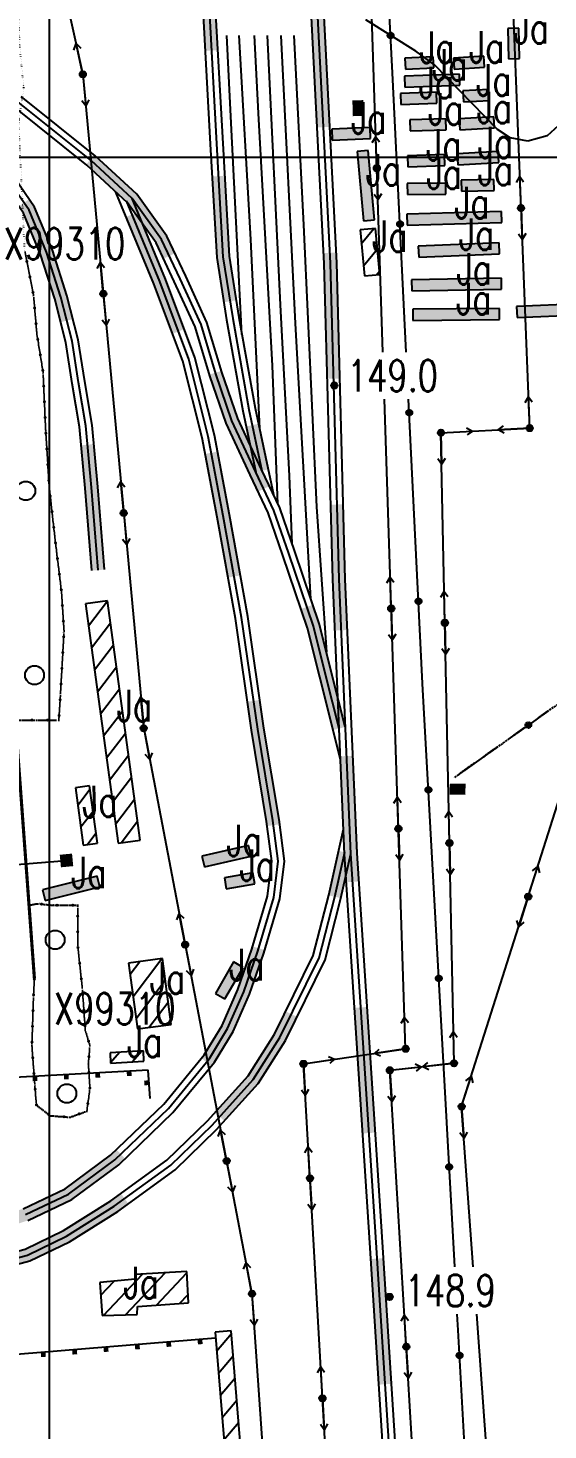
# Model space of a CAD drawing. Extents: x 408766 to 414302, y 5156573 to 5161925.
# Drawn here: x 410986 to 411317, y 5159191 to 5160082 of the extents above; entities that cross this region are included whole.
import ezdxf

# ---------------------------------------------------------------- set-up
doc = ezdxf.new("R2010")
doc.units = 0
doc.header["$LTSCALE"] = 1000
for name, pattern in [('0001', [0.5, 0.5, 0]), ('4110', [0.5, 0.5, 0]), ('4167', [0.5, 0.5, 0]), ('4222', [0.5, 0.5, 0]), ('5130', [1, 1, 0]), ('5310', [1, 1, 0]), ('5320', [0.0018, 0.0013, -0.0005]), ('5400', [1, 1, 0]), ('8111', [1, 1, 0]), ('9315', [1, 1, 0]), ('9995', [0.001, 0, -0.001])]:
    doc.linetypes.add(name, pattern=pattern)
doc.layers.get('0').update_dxf_attribs({"linetype": 'CONTINUOUS'})
for name, color, linetype in [('0001', 1, 'CONTINUOUS'), ('0001ADD', 1, 'CONTINUOUS'), ('0001BAK', 1, 'CONTINUOUS'), ('0002', 2, 'CONTINUOUS'), ('0002ADD', 2, 'CONTINUOUS'), ('0003', 3, 'CONTINUOUS'), ('0003ADD', 3, 'CONTINUOUS'), ('0003BAK', 3, 'CONTINUOUS'), ('0005ADD', 5, 'CONTINUOUS'), ('0005BAK', 5, 'CONTINUOUS'), ('0007', 7, 'CONTINUOUS'), ('0009', 9, 'CONTINUOUS'), ('0010', 10, 'CONTINUOUS'), ('0010ADD', 10, 'CONTINUOUS'), ('0012', 12, 'CONTINUOUS'), ('0015', 15, 'CONTINUOUS'), ('0017', 85, 'CONTINUOUS')]:
    doc.layers.add(name, color=color, linetype=linetype)
doc.styles.add('CADSLDXJ', font='romanc', dxfattribs={"bigfont": 'cadsldxj'})
doc.styles.add('SIMPLEX', font='simplex.shx', dxfattribs={"width": 0.75, "height": 20})

# ---------------------------------------------------------------- blocks, each defined once
blk = doc.blocks.new('8140')
for radius in [0.0002, 0.000141, 0.0000832, 0.0000301]:
    blk.add_circle((0, 0), radius)
at = {"flags": 1}
blk.add_attdef('8140', (0, 0), '', height=0.0000001, dxfattribs=at)
blk = doc.blocks.new('5131')
for points in [[(-0.001638, -0.000233), (-0.002, 0), (-0.001658, 0.000229)], [(0, 0), (-0.002, 0)]]:
    blk.add_lwpolyline(points)
at = {"flags": 1}
blk.add_attdef('5131', (0, 0), '', height=0.0000000001, dxfattribs=at)
blk = doc.blocks.new('5130')
blk.add_hatch(color=256).paths.add_polyline_path([(0.0002, 0, 1), (-0.0002, 0, 1)])
for points in [[(0, 0), (0.002, 0)], [(0.001638, 0.000233), (0.002, 0), (0.001658, -0.000229)]]:
    blk.add_lwpolyline(points)
blk.add_circle((0, 0), 0.0002)
at = {"flags": 1}
blk.add_attdef('5130', (0, 0), '', height=0.000001, dxfattribs=at)
blk = doc.blocks.new('9310')
blk.add_circle((0, 0), 0.0006)
blk = doc.blocks.new('2111')
h = blk.add_hatch(color=256)
h.paths.add_polyline_path([(0.0005, 0.00035), (-0.0005, 0.00035), (-0.0005, -0.00035), (0.0005, -0.00035)])
h.paths.add_polyline_path([(0, 0), (0, 0), (0, 0), (0, 0)], flags=24)
blk.add_line((0.0005, -0.00035), (0.0005, -0.00035))
at = {"style": 'CADSLDXJ', "flags": 1}
blk.add_attdef('2111', (0, 0), '', height=0.00000001, dxfattribs=at)
blk = doc.blocks.new('9100')
blk.add_hatch(color=256).paths.add_polyline_path([(0.0001, 0, 1), (-0.0001, 0, 1)])

msp = doc.modelspace()

# ---------------------------------------------------------------- hatches: boundary and pattern name
at = {"layer": '0001ADD', "linetype": '0001'}
for points in [[(411291.37, 5160081.7), (411291.73, 5160062.46), (411298.73, 5160062.59), (411298.37, 5160081.83)], [(411226.26, 5160055.85), (411244.33, 5160056.63), (411244.03, 5160063.62), (411225.95, 5160062.84)], [(411257.3, 5160055.85), (411276.56, 5160057.02), (411276.13, 5160064.01), (411256.87, 5160062.83)], [(411225.86, 5160044.46), (411260.84, 5160045.64), (411260.6, 5160052.64), (411225.63, 5160051.46)], [(411263.2, 5160035.04), (411279.7, 5160035.83), (411279.37, 5160042.82), (411262.86, 5160042.03)], [(411223.5, 5160033.47), (411246.3, 5160034.26), (411246.06, 5160041.25), (411223.26, 5160040.47)], [(411229.4, 5160016.59), (411252.19, 5160017.38), (411251.95, 5160024.38), (411229.16, 5160023.59)], [(411260.84, 5160017.38), (411282.85, 5160018.56), (411282.47, 5160025.55), (411260.46, 5160024.37)], [(411179.76, 5160010.78), (411204.09, 5160011.79), (411203.8, 5160018.79), (411179.47, 5160017.77)], [(411206.63, 5159960.15), (411202.57, 5160004.2), (411195.6, 5160003.56), (411199.66, 5159959.5)], [(411227.83, 5159993.83), (411251.41, 5159994.61), (411251.17, 5160001.61), (411227.59, 5160000.83)], [(411259.66, 5159995.01), (411285.6, 5159996.58), (411285.17, 5160003.56), (411259.24, 5160001.99)], [(411227.58, 5159976.1), (411252.05, 5159976.35), (411251.98, 5159983.35), (411227.51, 5159983.1)], [(411261.94, 5159978.32), (411282.7, 5159978.82), (411282.53, 5159985.82), (411261.77, 5159985.32)], [(411227.34, 5159956.6), (411287.64, 5159958.33), (411287.44, 5159965.32), (411227.14, 5159963.6)], [(411234.75, 5159936.36), (411286.16, 5159938.58), (411285.86, 5159945.57), (411234.45, 5159943.35)], [(411230.32, 5159914.98), (411287.41, 5159915.97), (411287.29, 5159922.97), (411230.2, 5159921.98)], [(411231.06, 5159896.22), (411286.18, 5159896.72), (411286.11, 5159903.72), (411231, 5159903.22)], [(411297.3, 5159897.95), (411348.21, 5159900.17), (411347.91, 5159907.17), (411296.99, 5159904.94)], [(411098.49, 5159548.86), (411128.16, 5159555.68), (411126.59, 5159562.5), (411096.92, 5159555.68)], [(410997.31, 5159527.6), (411031.97, 5159536.25), (411030.27, 5159543.04), (410995.61, 5159534.39)], [(411112.41, 5159534.96), (411130.52, 5159538.1), (411129.33, 5159545), (411111.21, 5159541.85)], [(411111.57, 5159464.98), (411123.18, 5159485), (411117.12, 5159488.51), (411105.52, 5159468.49)]]:
    msp.add_hatch(color=256, dxfattribs=at).paths.add_polyline_path(points)
h = msp.add_hatch(dxfattribs=at)
h.set_pattern_fill('U', color=256, scale=10, angle=50.40191, style=0, pattern_type=0)
h.set_pattern_definition([(50.40190727, (487589.035, -15795.424), (-7.70534461, 6.373983404), [])])
h.paths.add_polyline_path([(411200.2, 5159924.47), (411210.09, 5159925.41), (411207.33, 5159954.61), (411197.44, 5159953.68)])
h = msp.add_hatch(dxfattribs=at)
h.set_pattern_fill('U', color=256, scale=10, angle=52.7686, style=0, pattern_type=0)
h.set_pattern_definition([(52.76859549, (168540.835, -10663.554), (-7.961984103, 6.050356117), [])])
h.paths.add_polyline_path([(411043.7, 5159563.99), (411057.62, 5159565.89), (411036.88, 5159717.96), (411022.96, 5159716.06)])
h = msp.add_hatch(dxfattribs=at)
h.set_pattern_fill('U', color=256, scale=10, angle=52.65372, style=0, pattern_type=0)
h.set_pattern_definition([(52.6537174, (-537236.197, 71259.621), (-7.949837137, 6.066307731), [])])
h.paths.add_polyline_path([(411021.4, 5159562.63), (411030.49, 5159563.85), (411025.58, 5159600.36), (411016.49, 5159599.14)])
h = msp.add_hatch(dxfattribs=at)
h.set_pattern_fill('U', color=256, scale=10, angle=52.64161, style=0, pattern_type=0)
h.set_pattern_definition([(52.64161, (0, 0), (-7.948555065, 6.067987506), [])])
h.paths.add_polyline_path([(411055.95, 5159445.88), (411077.46, 5159448.77), (411071.84, 5159490.62), (411050.33, 5159487.74)])
h = msp.add_hatch(dxfattribs=at)
h.set_pattern_fill('U', color=256, scale=10, angle=48.46409, style=0, pattern_type=0)
h.set_pattern_definition([(48.46409228, (0, 0), (-7.485403044, 6.630892946), [])])
h.paths.add_polyline_path([(411038.93, 5159424.07), (411060.12, 5159425.35), (411059.72, 5159431.95), (411038.53, 5159430.67)])
h = msp.add_hatch(dxfattribs=at)
h.set_pattern_fill('U', color=256, scale=10, angle=46.7163, style=0, pattern_type=0)
h.set_pattern_definition([(46.71629554, (0, 0), (-7.279677823, 6.856113388), [])])
h.paths.add_polyline_path([(411033.5, 5159263.73), (411055.83, 5159264.4), (411056.05, 5159269.52), (411088.43, 5159271.75), (411087.31, 5159291.83), (411054.49, 5159289.82), (411054.49, 5159286.92), (411032.16, 5159284.69)])
h = msp.add_hatch(dxfattribs=at)
h.set_pattern_fill('U', color=256, scale=10, angle=49.66597, style=0, pattern_type=0)
h.set_pattern_definition([(49.66597208, (-464836.227, 58314.615), (-7.622840672, 6.472426136), [])])
h.paths.add_polyline_path([(411125.46, 5159006.69), (411135.69, 5159007.53), (411115.58, 5159254.01), (411105.34, 5159253.18)])
at = {"layer": '0005ADD', "linetype": '5310'}
h = msp.add_hatch(color=256, dxfattribs=at)
edge = h.paths.add_edge_path()
edge.add_arc((411216.89, 5160077.24), 1.9, 0, 360)
h = msp.add_hatch(color=256, dxfattribs=at)
edge = h.paths.add_edge_path()
edge.add_arc((411222.89, 5159957.39), 1.9, 0, 360)
h = msp.add_hatch(color=256, dxfattribs=at)
edge = h.paths.add_edge_path()
edge.add_arc((411228.77, 5159837.53), 1.9, 0, 360)
h = msp.add_hatch(color=256, dxfattribs=at)
edge = h.paths.add_edge_path()
edge.add_arc((411234.65, 5159717.68), 1.9, 0, 360)
at = {"layer": '0005ADD', "linetype": '5320'}
h = msp.add_hatch(color=256, dxfattribs=at)
edge = h.paths.add_edge_path()
edge.add_arc((411304.44, 5159638.99), 1.9, 0, 360)
at = {"layer": '0005ADD', "linetype": '5310'}
h = msp.add_hatch(color=256, dxfattribs=at)
edge = h.paths.add_edge_path()
edge.add_arc((411240.93, 5159597.84), 1.9, 0, 360)
h = msp.add_hatch(color=256, dxfattribs=at)
edge = h.paths.add_edge_path()
edge.add_arc((411247.53, 5159478.02), 1.9, 0, 360)
h = msp.add_hatch(color=256, dxfattribs=at)
edge = h.paths.add_edge_path()
edge.add_arc((411254.13, 5159358.2), 1.9, 0, 360)
h = msp.add_hatch(color=256, dxfattribs=at)
edge = h.paths.add_edge_path()
edge.add_arc((411260.75, 5159238.39), 1.9, 0, 360)

# ---------------------------------------------------------------- linework, layer by layer
at = {"layer": '0001', "linetype": '0001'}
for points in [[(411291.37, 5160081.7), (411291.73, 5160062.46), (411298.73, 5160062.59), (411298.37, 5160081.83)], [(411226.26, 5160055.85), (411244.33, 5160056.63), (411244.03, 5160063.62), (411225.95, 5160062.84)], [(411257.3, 5160055.85), (411276.56, 5160057.02), (411276.13, 5160064.01), (411256.87, 5160062.83)], [(411225.86, 5160044.46), (411260.84, 5160045.64), (411260.6, 5160052.64), (411225.63, 5160051.46)], [(411263.2, 5160035.04), (411279.7, 5160035.83), (411279.37, 5160042.82), (411262.86, 5160042.03)], [(411223.5, 5160033.47), (411246.3, 5160034.26), (411246.06, 5160041.25), (411223.26, 5160040.47)], [(411229.4, 5160016.59), (411252.19, 5160017.38), (411251.95, 5160024.38), (411229.16, 5160023.59)], [(411260.84, 5160017.38), (411282.85, 5160018.56), (411282.47, 5160025.55), (411260.46, 5160024.37)], [(411179.76, 5160010.78), (411204.09, 5160011.79), (411203.8, 5160018.79), (411179.47, 5160017.77)], [(411206.63, 5159960.15), (411202.57, 5160004.2), (411195.6, 5160003.56), (411199.66, 5159959.5)], [(411227.83, 5159993.83), (411251.41, 5159994.61), (411251.17, 5160001.61), (411227.59, 5160000.83)], [(411259.66, 5159995.01), (411285.6, 5159996.58), (411285.17, 5160003.56), (411259.24, 5160001.99)], [(411227.58, 5159976.1), (411252.05, 5159976.35), (411251.98, 5159983.35), (411227.51, 5159983.1)], [(411261.94, 5159978.32), (411282.7, 5159978.82), (411282.53, 5159985.82), (411261.77, 5159985.32)], [(411227.34, 5159956.6), (411287.64, 5159958.33), (411287.44, 5159965.32), (411227.14, 5159963.6)], [(411200.2, 5159924.47), (411210.09, 5159925.41), (411207.33, 5159954.61), (411197.44, 5159953.68)], [(411234.75, 5159936.36), (411286.16, 5159938.58), (411285.86, 5159945.57), (411234.45, 5159943.35)], [(411230.32, 5159914.98), (411287.41, 5159915.97), (411287.29, 5159922.97), (411230.2, 5159921.98)], [(411231.06, 5159896.22), (411286.18, 5159896.72), (411286.11, 5159903.72), (411231, 5159903.22)], [(411297.3, 5159897.95), (411348.21, 5159900.17), (411347.91, 5159907.17), (411296.99, 5159904.94)], [(411043.7, 5159563.99), (411057.62, 5159565.89), (411036.88, 5159717.96), (411022.96, 5159716.06)], [(411021.4, 5159562.63), (411030.49, 5159563.85), (411025.58, 5159600.36), (411016.49, 5159599.14)], [(411098.49, 5159548.86), (411128.16, 5159555.68), (411126.59, 5159562.5), (411096.92, 5159555.68)], [(410997.31, 5159527.6), (411031.97, 5159536.25), (411030.27, 5159543.04), (410995.61, 5159534.39)], [(411112.41, 5159534.96), (411130.52, 5159538.1), (411129.33, 5159545), (411111.21, 5159541.85)], [(411055.95, 5159445.88), (411077.46, 5159448.77), (411071.84, 5159490.62), (411050.33, 5159487.74)], [(411111.57, 5159464.98), (411123.18, 5159485), (411117.12, 5159488.51), (411105.52, 5159468.49)], [(411038.93, 5159424.07), (411060.12, 5159425.35), (411059.72, 5159431.95), (411038.53, 5159430.67)], [(411033.5, 5159263.73), (411055.83, 5159264.4), (411056.05, 5159269.52), (411088.43, 5159271.75), (411087.31, 5159291.83), (411054.49, 5159289.82), (411054.49, 5159286.92), (411032.16, 5159284.69)], [(411125.46, 5159006.69), (411135.69, 5159007.53), (411115.58, 5159254.01), (411105.34, 5159253.18)]]:
    msp.add_lwpolyline(points, close=True, dxfattribs=at)
at = {"layer": '0001BAK', "linetype": '9995'}
for points in [[(410978.4, 5159642.21), (410992.08, 5159642.2), (411005.97, 5159642.2), (411007.08, 5159659.4), (411009.3, 5159698.79), (411007.64, 5159724.3), (411003.75, 5159755.93), (410999.86, 5159790.7), (410997.64, 5159826.2), (410995.97, 5159863.37), (410992.08, 5159887.5), (410989.86, 5159912.46), (410984.3, 5159940.75), (410982.08, 5159989.86), (410980.41, 5160020.93), (410983.75, 5160044.23), (410980.97, 5160072.52), (410980.41, 5160099.71), (410975.97, 5160135.08), (410972.08, 5160160.04), (410972.08, 5160192.77), (410965.42, 5160236.04), (410950.42, 5160236.04), (410934.72, 5160234.56)], [(410990.47, 5159478.02), (410989.84, 5159465.38), (410988.87, 5159435.33), (410990.81, 5159409.16), (410991.78, 5159397.53), (411000.51, 5159390.75), (411013.13, 5159389.78), (411023.8, 5159393.66), (411025.74, 5159408.19), (411024.77, 5159423.7), (411025.74, 5159435.33), (411022.83, 5159445.02), (411020.89, 5159472.16), (411017.98, 5159499.3), (411017.98, 5159524.5), (411002.45, 5159524.5), (410992.75, 5159525.47), (410987.05, 5159524.58)]]:
    msp.add_lwpolyline(points, dxfattribs=at)
at = {"layer": '0002', "linetype": '5130'}
for points in [[(411280.52, 5158295.28), (411251.84, 5158824.65), (411216.43, 5159419.64), (411257.23, 5159424.04), (411248.88, 5159824.79), (411305.31, 5159827.72), (411287.76, 5160276.22), (411233.53, 5160274.02), (411225.44, 5160428.91), (411166.81, 5160428.18)], [(411269.48, 5159294.59), (411262.05, 5159396.51), (411417.39, 5159886.41), (411562.45, 5160348.2)], [(410511.04, 5160229.6), (410687.36, 5160235.96), (410978.94, 5160245.48), (411021.26, 5160052.52), (411059.96, 5159636.98), (411128.77, 5159277.64), (411169.39, 5158686.55), (411209.62, 5158101.35), (411227.8, 5157819.73)], [(411211.97, 5159876.03), (411203.43, 5160137.01)], [(411066.01, 5158060.14), (411106.44, 5158213.34), (411209.25, 5158597.04), (411205.34, 5158652.07), (411161.5, 5159423.67), (411226.44, 5159433.23), (411212.95, 5159846.03)], [(411476.04, 5157483.51), (411373.96, 5157852.78), (411343.8, 5158270.32), (411302.48, 5158842.4), (411271.67, 5159264.59)]]:
    msp.add_lwpolyline(points, dxfattribs=at)
at = {"layer": '0003', "linetype": '4167'}
for points in [[(411122.36, 5159887.32), (411114.88, 5160034.27), (411112.73, 5160077.25)], [(411120.49, 5160077.25), (411127.9, 5159947.59), (411133.49, 5159827.48)], [(411145.19, 5159779.63), (411141.78, 5159867.22), (411132.83, 5160027.8), (411130.27, 5160077.25)], [(411138.45, 5160077.25), (411146.66, 5159906.06), (411152.35, 5159797.38), (411154.19, 5159754.42)], [(411166.18, 5159719.13), (411156.49, 5159894.11), (411147.35, 5160077.25)], [(411155.33, 5160077.25), (411161.59, 5159956.98), (411169.77, 5159777.79), (411176.11, 5159685.25)]]:
    msp.add_lwpolyline(points, dxfattribs=at)
at = {"layer": '0003ADD', "linetype": '4110'}
for points in [[(411238.03, 5158900.99), (411226.56, 5159078.87), (411211.05, 5159320.31), (411195.68, 5159557.49), (411188.1, 5159731.76), (411182.71, 5159932.72), (411174.62, 5160089.38), (411165.19, 5160257.27), (411153.72, 5160484.46), (411140.94, 5160708.96), (411132.16, 5160854.27), (411124.07, 5160920.92), (411113.93, 5161025.61), (411107.86, 5161128.87)], [(411230.05, 5158900.47), (411218.58, 5159078.35), (411203.07, 5159319.8), (411187.69, 5159557.05), (411180.11, 5159731.48), (411174.72, 5159932.41), (411166.63, 5160088.95), (411157.2, 5160256.84), (411145.74, 5160484.03), (411132.96, 5160708.5), (411124.19, 5160853.55), (411116.12, 5160920.06), (411105.96, 5161024.99), (411103.26, 5161070.79)], [(411094.92, 5160141.1), (411102.15, 5160008.08), (411106.33, 5159936.06), (411112.57, 5159896.64), (411122.91, 5159838.79), (411131.19, 5159799.77)], [(411102.91, 5160141.56), (411110.14, 5160008.53), (411114.3, 5159936.91), (411120.46, 5159897.96), (411130.76, 5159840.32), (411142.4, 5159785.49)], [(411026.98, 5159737.16), (411022.83, 5159789.61), (411019.16, 5159828.56), (411014.57, 5159856.06), (411010.45, 5159882.13), (411003.49, 5159909.88), (410994.36, 5159938.14), (410983.52, 5159964.3), (410971.93, 5159981.22), (410953.34, 5160001.6), (410929.86, 5160023.25), (410893.58, 5160043.29), (410869.12, 5160050.98), (410836.14, 5160060.59), (410782.56, 5160071.3)], [(411034.95, 5159737.79), (411030.8, 5159790.3), (411027.1, 5159829.6), (411022.47, 5159857.34), (411018.3, 5159883.74), (411011.18, 5159912.08), (411001.87, 5159940.9), (410990.59, 5159968.13), (410978.22, 5159986.2), (410959.02, 5160007.24), (410934.57, 5160029.78), (410896.75, 5160050.68), (410871.44, 5160058.64), (410838.05, 5160068.37), (410799.23, 5160076.13)], [(411188.1, 5159637.78), (411179.59, 5159671.37), (411171.7, 5159702.89), (411155.94, 5159749.32), (411146.44, 5159776.99), (411134.81, 5159801.47), (411119.73, 5159833.83), (411109.62, 5159863.36), (411100.14, 5159894.92), (411086.67, 5159924.2), (411074.73, 5159949.64), (411055.67, 5159976.3), (411029.12, 5160000.84), (410982.15, 5160038.47)], [(411185.08, 5159617.15), (411171.83, 5159669.41), (411164.02, 5159700.63), (411148.37, 5159746.73), (411139.02, 5159773.96), (411127.57, 5159798.07), (411112.3, 5159830.84), (411102, 5159860.91), (411092.64, 5159892.08), (411079.41, 5159920.83), (411067.79, 5159945.58), (411049.64, 5159970.99), (411023.9, 5159994.77), (410977.65, 5160031.82)], [(410983.32, 5159331.62), (411010.06, 5159344.31), (411038.9, 5159365.75), (411072.68, 5159398.14), (411098.4, 5159429.44), (411109.73, 5159448.07), (411119.79, 5159470.86), (411128.59, 5159496.54), (411138.71, 5159530.23), (411141.37, 5159552.46), (411138.03, 5159577.81), (411128.48, 5159635.75), (411118.24, 5159706.64), (411106.56, 5159771.15), (411097.03, 5159821.48), (411084.82, 5159870.25), (411066.4, 5159919.5), (411042.28, 5159977.78)], [(410986.31, 5159324.19), (411014.2, 5159337.42), (411044.07, 5159359.62), (411078.56, 5159392.7), (411104.95, 5159424.8), (411116.83, 5159444.36), (411127.25, 5159467.94), (411136.21, 5159494.09), (411146.57, 5159528.59), (411149.43, 5159552.51), (411145.95, 5159578.99), (411136.38, 5159636.98), (411126.14, 5159707.93), (411114.43, 5159772.6), (411104.85, 5159823.2), (411092.47, 5159872.63), (411073.85, 5159922.44), (411052.65, 5159973.64)], [(410340.34, 5159263.5), (410458.38, 5159275.5), (410523.39, 5159281.15), (410576.43, 5159286.8), (410627.37, 5159290.33), (410665.74, 5159293.17), (410703.85, 5159291.82), (410775.15, 5159289.7), (410823.92, 5159289.7), (410866.15, 5159288.3), (410915.29, 5159292.51), (410952.41, 5159297.4), (410984.69, 5159305.94), (411008.89, 5159317.68), (411038.98, 5159336.55), (411074.67, 5159362.42), (411100.52, 5159387.54), (411126.35, 5159416.13), (411143.02, 5159442.48), (411167.75, 5159492.49), (411177.53, 5159530.85), (411187, 5159572.89)], [(410341.15, 5159255.54), (410459.13, 5159267.54), (410524.16, 5159273.19), (410577.13, 5159278.83), (410627.95, 5159282.35), (410665.9, 5159285.16), (410703.59, 5159283.82), (410775.04, 5159281.7), (410823.79, 5159281.7), (410866.36, 5159280.29), (410916.16, 5159284.55), (410953.96, 5159289.54), (410987.49, 5159298.41), (411012.77, 5159310.67), (411043.45, 5159329.92), (411079.84, 5159356.28), (411106.28, 5159381.98), (411132.75, 5159411.27), (411150, 5159438.56), (411175.3, 5159489.7), (411185.31, 5159528.98), (411191.68, 5159557.27)]]:
    msp.add_lwpolyline(points, dxfattribs=at)
at = {"layer": '0003ADD', "linetype": '4222', "const_width": 2}
msp.add_lwpolyline([(410990.47, 5159478.02), (410954.75, 5159963.97), (410953.02, 5159984.33), (410951.92, 5160000.51), (410949.71, 5160025.15), (410947.95, 5160060.01), (410933.63, 5160248.94)], dxfattribs=at)
at = {"layer": '0003ADD', "linetype": '4110'}
for points in [[(411098.54, 5160147.63, 8, 8, 0), (411098.92, 5160141.33, 8, 8, 0), (411102.91, 5160067.75, 0, 0, 0)], [(411174.25, 5160019.01, 8, 8, 0), (411170.62, 5160089.17, 8, 8, 0), (411170.08, 5160098.91, 0, 0, 0)], [(411076.19, 5159937.11, 8, 8, 0), (411071.26, 5159947.61, 8, 8, 0), (411052.65, 5159973.64, 8, 8, 0), (411026.51, 5159997.8, 8, 8, 0), (411025.88, 5159998.3, 0, 0, 0)], [(411107.33, 5159987.87, 8, 8, 0), (411110.32, 5159936.48, 8, 8, 0), (411114.77, 5159908.31, 0, 0, 0)], [(411011.09, 5159896.03, 8, 8, 0), (411007.33, 5159910.98, 8, 8, 0), (410998.12, 5159939.52, 8, 8, 0), (410987.06, 5159966.22, 8, 8, 0), (410983.84, 5159970.91, 0, 0, 0)], [(411082.02, 5159889.17, 8, 8, 0), (411070.12, 5159920.97, 8, 8, 0), (411052.52, 5159963.52, 0, 0, 0)], [(411180.68, 5159859.16, 8, 8, 0), (411178.71, 5159932.56, 8, 8, 0), (411178.38, 5159939.12, 0, 0, 0)], [(411136.24, 5159789.14, 8, 8, 0), (411131.19, 5159799.77, 8, 8, 0), (411116.01, 5159832.33, 8, 8, 0), (411105.81, 5159862.13, 8, 8, 0), (411105.58, 5159862.91, 0, 0, 0)], [(411128.95, 5159829.59, 8, 8, 0), (411135.11, 5159800.6, 0, 0, 0)], [(411030.97, 5159737.48, 8, 8, 0), (411026.82, 5159789.95, 8, 8, 0), (411024.25, 5159817.19, 0, 0, 0)], [(411117.46, 5159733.4, 8, 8, 0), (411110.5, 5159771.88, 8, 8, 0), (411102.88, 5159812.06, 0, 0, 0)], [(411185.51, 5159699.23, 8, 8, 0), (411184.11, 5159731.62, 8, 8, 0), (411182.83, 5159779.19, 0, 0, 0)], [(411184.22, 5159636.8, 8, 8, 0), (411175.71, 5159670.39, 8, 8, 0), (411167.86, 5159701.76, 8, 8, 0), (411163.68, 5159714.08, 0, 0, 0)], [(411142.39, 5159575.37, 8, 8, 0), (411141.99, 5159578.4, 8, 8, 0), (411132.43, 5159636.36, 8, 8, 0), (411129.83, 5159654.38, 0, 0, 0)], [(411192.84, 5159539.4, 8, 8, 0), (411191.68, 5159557.27, 8, 8, 0), (411188.99, 5159619.31, 0, 0, 0)], [(411181.42, 5159529.92, 8, 8, 0), (411187.78, 5159558.15, 0, 0, 0)], [(411099.78, 5159424.81, 8, 8, 0), (411101.67, 5159427.12, 8, 8, 0), (411113.28, 5159446.21, 8, 8, 0), (411123.52, 5159469.4, 8, 8, 0), (411132.4, 5159495.31, 8, 8, 0), (411132.95, 5159497.16, 0, 0, 0)], [(411203.19, 5159379.74, 8, 8, 0), (411198.02, 5159459.57, 0, 0, 0)], [(411108.25, 5159390.12, 8, 8, 0), (411129.55, 5159413.7, 8, 8, 0), (411146.51, 5159440.52, 8, 8, 0), (411153.82, 5159455.3, 0, 0, 0)], [(410977.36, 5159325.43, 8, 8, 0), (410984.82, 5159327.91, 8, 8, 0), (411012.13, 5159340.86, 8, 8, 0), (411041.49, 5159362.69, 8, 8, 0), (411045.34, 5159366.38, 0, 0, 0)], [(410977.93, 5159300.02, 8, 8, 0), (410986.09, 5159302.18, 8, 8, 0), (411010.83, 5159314.17, 8, 8, 0), (411041.21, 5159333.23, 8, 8, 0), (411047.85, 5159338.04, 0, 0, 0)], [(411213.48, 5159220.07, 8, 8, 0), (411208.36, 5159299.91, 0, 0, 0)]]:
    msp.add_lwpolyline(points, format="xyseb", dxfattribs=at)
at = {"layer": '0003BAK', "linetype": '4110'}
for points in [[(411234.04, 5158900.73), (411222.57, 5159078.61), (411207.06, 5159320.06), (411191.68, 5159557.27), (411184.11, 5159731.62), (411178.71, 5159932.56), (411170.62, 5160089.17), (411161.2, 5160257.06), (411149.73, 5160484.25), (411136.95, 5160708.73), (411128.17, 5160853.91), (411120.09, 5160920.49), (411109.94, 5161025.3), (411107.25, 5161071.03)], [(411098.92, 5160141.33), (411106.14, 5160008.31), (411110.32, 5159936.48), (411116.51, 5159897.3), (411126.83, 5159839.55), (411135.11, 5159800.6)], [(411030.97, 5159737.48), (411026.82, 5159789.95), (411023.13, 5159829.08), (411018.52, 5159856.7), (411014.37, 5159882.94), (411007.33, 5159910.98), (410998.12, 5159939.52), (410987.06, 5159966.22), (410975.07, 5159983.71), (410956.18, 5160004.42), (410932.21, 5160026.52), (410895.16, 5160046.99), (410870.28, 5160054.81), (410837.1, 5160064.48), (410798.44, 5160072.2)], [(411184.22, 5159636.8), (411175.71, 5159670.39), (411167.86, 5159701.76), (411152.15, 5159748.03), (411142.73, 5159775.47), (411131.19, 5159799.77), (411116.01, 5159832.33), (411105.81, 5159862.13), (411096.39, 5159893.5), (411083.04, 5159922.52), (411071.26, 5159947.61), (411052.65, 5159973.64), (411026.51, 5159997.8), (410979.9, 5160035.14)], [(410984.82, 5159327.91), (411012.13, 5159340.86), (411041.49, 5159362.69), (411075.62, 5159395.42), (411101.67, 5159427.12), (411113.28, 5159446.21), (411123.52, 5159469.4), (411132.4, 5159495.31), (411142.64, 5159529.41), (411145.4, 5159552.48), (411141.99, 5159578.4), (411132.43, 5159636.36), (411122.19, 5159707.29), (411110.5, 5159771.88), (411100.94, 5159822.34), (411088.65, 5159871.44), (411070.12, 5159920.97), (411048.96, 5159972.12)], [(410340.74, 5159259.52), (410458.76, 5159271.52), (410523.78, 5159277.17), (410576.78, 5159282.81), (410627.66, 5159286.34), (410665.82, 5159289.17), (410703.72, 5159287.82), (410775.1, 5159285.7), (410823.86, 5159285.7), (410866.26, 5159284.29), (410915.73, 5159288.53), (410953.18, 5159293.47), (410986.09, 5159302.18), (411010.83, 5159314.17), (411041.21, 5159333.23), (411077.26, 5159359.35), (411103.4, 5159384.76), (411129.55, 5159413.7), (411146.51, 5159440.52), (411171.52, 5159491.09), (411181.42, 5159529.91), (411187.78, 5159558.15)]]:
    msp.add_lwpolyline(points, dxfattribs=at)
at = {"layer": '0003BAK', "linetype": '4222'}
msp.add_lwpolyline([(410990.47, 5159478.02), (410954.75, 5159963.97), (410953.02, 5159984.33), (410951.92, 5160000.51), (410949.71, 5160025.15), (410947.95, 5160060.01), (410933.63, 5160248.94)], dxfattribs=at)
at = {"layer": '0005ADD', "linetype": '5310'}
for points in [[(411226.88, 5159876.03), (411218.18, 5160053.46), (411195.97, 5160461.94), (411176.01, 5160830.56), (411162.14, 5161081.28), (411173.34, 5161421.53), (411176.08, 5161521.79)], [(411257.63, 5159294.59), (411237.21, 5159665.42), (411228.36, 5159846.03)], [(410700.87, 5159447.98), (410730.06, 5159450.34), (410964.62, 5159468.7), (410961.8, 5159548.97), (411013.26, 5159553.2)], [(411313.58, 5158297.12), (411303.78, 5158481.11), (411278.74, 5158918.54), (411259.84, 5159254.54), (411259.28, 5159264.59)]]:
    msp.add_lwpolyline(points, dxfattribs=at)
at = {"layer": '0005ADD', "linetype": '5320'}
for points in [[(411316.68, 5159647.66), (411292.2, 5159630.32)], [(411284.04, 5159624.54), (411259.55, 5159607.2)]]:
    msp.add_lwpolyline(points, dxfattribs=at)
at = {"layer": '0005ADD', "linetype": '5310', "const_width": 8}
msp.add_lwpolyline([(411006.95, 5159552.59), (411014.77, 5159553.33)], dxfattribs=at)
at = {"layer": '0005ADD', "linetype": '5310'}
for centre in [(411216.89, 5160077.24), (411222.89, 5159957.39), (411228.77, 5159837.53), (411234.65, 5159717.68), (411240.93, 5159597.84), (411247.53, 5159478.02), (411254.13, 5159358.2), (411260.75, 5159238.39)]:
    msp.add_circle(centre, 1.9, dxfattribs=at)
at = {"layer": '0005ADD', "linetype": '5320'}
msp.add_circle((411304.44, 5159638.99), 1.9, dxfattribs=at)
at = {"layer": '0005BAK', "linetype": '5320'}
msp.add_lwpolyline([(411624.24, 5159818.8), (411599.42, 5159817.89), (411575.62, 5159812.83), (411533.09, 5159800.19), (411494.61, 5159784.51), (411472.33, 5159772.37), (411443.97, 5159752.14), (411369.76, 5159690.7), (411323.18, 5159652.26), (411257.07, 5159605.45)], dxfattribs=at)
at = {"layer": '0007', "linetype": '8111'}
msp.add_lwpolyline([(411343.34, 5160137.18), (411347.33, 5160076.77), (411345.6, 5160060.31), (411335.36, 5160034.57), (411328.08, 5160023.99), (411316.37, 5160013.53), (411304.22, 5160010.06), (411292.87, 5160012.28), (411284.78, 5160017.58), (411244.72, 5160058.69), (411232.91, 5160067.27), (411201.13, 5160087.2)], dxfattribs=at)
at = {"layer": '0009', "linetype": '9995'}
msp.add_lwpolyline([(410990.47, 5159478.02), (410987.05, 5159524.58)], dxfattribs=at)
at = {"layer": '0010', "linetype": '5400'}
for points in [[(411064.04, 5159401.77), (411062.73, 5159419.61), (410965.16, 5159414.39), (410950.28, 5159579.58), (410939.36, 5159715.69), (410930.19, 5159840.47), (410921.44, 5159963.08), (410917.07, 5160017.36), (410901.38, 5160032.59), (410887.88, 5160043.9), (410874.81, 5160049.99), (410808.6, 5160063.05), (410571.33, 5160044.83), (410393.67, 5160030.44), (410128.48, 5160010.42), (409889.39, 5159992.97), (409831.6, 5159989.39), (409791, 5159872.52), (409731.72, 5159705.52)], [(411105.66, 5159249.3), (410886.39, 5159231.53), (410888.96, 5159189.76)]]:
    msp.add_lwpolyline(points, dxfattribs=at)
at = {"layer": '0010ADD', "linetype": '5400', "const_width": 3}
for points in [[(411010.69, 5159416.82), (411010.85, 5159413.83)], [(411030.66, 5159417.89), (411030.82, 5159414.89)], [(411050.63, 5159418.96), (411050.8, 5159415.96)], [(410990.72, 5159415.75), (410990.88, 5159412.76)], [(411063.31, 5159411.74), (411060.32, 5159411.52)], [(411095.69, 5159248.49), (411095.93, 5159245.5)], [(410996.02, 5159240.41), (410996.26, 5159237.42)], [(411015.95, 5159242.03), (411016.19, 5159239.04)], [(411035.89, 5159243.65), (411036.13, 5159240.65)], [(411055.82, 5159245.26), (411056.06, 5159242.27)], [(411075.76, 5159246.88), (411076, 5159243.89)]]:
    msp.add_lwpolyline(points, dxfattribs=at)
at = {"layer": '0012'}
for p, q in [((411000, 5158065.05), (411000, 5161665.53)), ((408879.77, 5160000), (413832.35, 5160000))]:
    msp.add_line(p, q, dxfattribs=at)

# ---------------------------------------------------------------- block references
at = {"layer": '0001ADD', "linetype": '9995', "xscale": 10000, "yscale": 10000, "zscale": 10000}
for p in [(410985.71, 5159933.6), (410987.63, 5159923.79), (410989.56, 5159913.98), (410990.61, 5159904.04), (410991.49, 5159894.08), (410992.62, 5159884.15), (410994.21, 5159874.28), (410995.8, 5159864.4), (410996.37, 5159854.43), (410996.82, 5159844.44), (410997.27, 5159834.45), (410997.74, 5159824.46), (410998.37, 5159814.48), (410998.99, 5159804.5), (410999.62, 5159794.52), (411000.54, 5159784.56), (411001.66, 5159774.63), (411002.77, 5159764.69), (411003.89, 5159754.75), (411005.11, 5159744.83), (411006.33, 5159734.9), (411007.55, 5159724.97), (411008.24, 5159715), (411008.89, 5159705.02), (411009.09, 5159695.04), (411008.53, 5159685.06), (411007.96, 5159675.07), (411007.4, 5159665.09), (411006.8, 5159655.11), (410988.9, 5159642.2), (410998.9, 5159642.2), (411006.16, 5159645.13), (410994.91, 5159525.25), (411004.87, 5159524.5), (411014.87, 5159524.5), (411017.98, 5159517.61), (411017.98, 5159507.61), (411018.16, 5159497.62), (411019.23, 5159487.67), (410990.45, 5159477.52), (411020.29, 5159477.73), (410989.95, 5159467.53), (411021.2, 5159467.77), (410989.59, 5159457.54), (411021.92, 5159457.8), (410989.26, 5159447.54), (411022.63, 5159447.82), (410988.94, 5159437.55), (411024.9, 5159438.13), (410989.44, 5159427.57), (411025.15, 5159428.28), (410990.18, 5159417.6), (411025.11, 5159418.31), (410990.94, 5159407.63), (411025.73, 5159408.33), (410991.77, 5159397.66), (410999.57, 5159391.48), (411018.92, 5159391.88), (411024.44, 5159398.42), (411009.3, 5159390.07)]:
    msp.add_blockref('9100', p, dxfattribs=at)
at = {"layer": '0002ADD', "linetype": '5130', "xscale": 10000, "yscale": 10000, "zscale": 10000}
for name, p, rotation in [('5131', (411021.26, 5160052.52), 282.3718819485388), ('5130', (411021.26, 5160052.52), 275.3203934988836), ('5130', (411208.14, 5159992.94), 91.87235686581847), ('5131', (411208.14, 5159992.94), 91.87235686581847), ('5130', (411299.83, 5159967.61), 92.24095841463416), ('5131', (411299.83, 5159967.61), 92.24095841463416), ('5131', (411034.24, 5159913.13), 275.3203934988836), ('5130', (411034.24, 5159913.13), 275.3203934988836), ('5130', (411305.31, 5159827.72), 92.24095841463416), ('5130', (411248.88, 5159824.79), 2.97017845533389), ('5131', (411305.31, 5159827.72), 2.97017845533389), ('5131', (411248.88, 5159824.79), 91.19405316942664), ('5131', (411047.23, 5159773.73), 275.3203934988836), ('5130', (411047.23, 5159773.73), 275.3203934988836), ('5130', (411217.29, 5159713.08), 91.87235686581847), ('5130', (411251.4, 5159703.98), 91.19405316942664), ('5131', (411217.29, 5159713.08), 91.87235686581847), ('5131', (411251.4, 5159703.98), 91.19405316942664), ('5131', (411059.96, 5159636.98), 275.3203934988836), ('5130', (411059.96, 5159636.98), 280.8393805121923), ('5130', (411221.87, 5159573.16), 91.87235686581847), ('5130', (411254.31, 5159564.01), 91.19405316942664), ('5131', (411221.87, 5159573.16), 91.87235686581847), ('5131', (411254.31, 5159564.01), 91.19405316942664), ('5130', (411304.36, 5159529.96), 72.40651890707944), ('5131', (411304.36, 5159529.96), 72.40651890707944), ('5131', (411086.29, 5159499.48), 280.8393805121923), ('5130', (411086.29, 5159499.48), 280.8393805121923), ('5130', (411226.44, 5159433.23), 91.87235686581847), ('5130', (411257.23, 5159424.04), 91.19405316942664), ('5130', (411161.5, 5159423.67), 8.383035234999065), ('5131', (411226.44, 5159433.23), 8.383035234999065), ('5131', (411161.5, 5159423.67), 93.25160955981144), ('5131', (411216.43, 5159419.64), 93.406469488506), ('5130', (411216.43, 5159419.64), 6.151860042732579), ('5131', (411257.23, 5159424.04), 6.151860042732579), ('5130', (411262.05, 5159396.51), 72.40651890707944), ('5131', (411262.05, 5159396.51), 94.17326637916837), ('5131', (411112.62, 5159361.98), 280.8393805121923), ('5130', (411165.64, 5159350.94), 93.25160955981144), ('5130', (411112.62, 5159361.98), 280.8393805121923), ('5131', (411165.64, 5159350.94), 93.25160955981144), ('5131', (411128.77, 5159277.64), 280.8393805121923), ('5130', (411128.77, 5159277.64), 273.9316108356494), ('5130', (411226.89, 5159243.91), 93.406469488506), ('5131', (411226.89, 5159243.91), 93.406469488506), ('5130', (411173.58, 5159211.17), 93.25160955981144), ('5131', (411173.58, 5159211.17), 93.25160955981144)]:
    msp.add_blockref(name, p, dxfattribs=dict(at, rotation=rotation))
at = {"layer": '0015', "linetype": '0001', "xscale": 10000, "yscale": 10000, "zscale": 10000, "rotation": 271.7377954977608}
msp.add_blockref('2111', (411196.24, 5160031.07), dxfattribs=at)
at = {"layer": '0015', "xscale": 10000, "yscale": 10000, "zscale": 10000}
for p in [(411181.17, 5159854.82, 149), (411216.21, 5159275.6, 148.9)]:
    msp.add_blockref('8140', p, dxfattribs=at)
at = {"layer": '0015', "linetype": '9315', "xscale": 10000, "yscale": 10000, "zscale": 10000}
for p in [(410984.97, 5159787.86), (410990.55, 5159670.68), (411003.66, 5159502.52), (411011.1, 5159404.88)]:
    msp.add_blockref('9310', p, dxfattribs=at)
at = {"layer": '0015', "linetype": '4110', "xscale": 10000, "yscale": 10000, "zscale": 10000, "rotation": 359.0461214137954}
msp.add_blockref('2111', (411259.49, 5159598.25), dxfattribs=at)

# ---------------------------------------------------------------- texts
at = {"layer": '0007', "style": 'SIMPLEX', "width": 0.75}
for s, p in [('149.0', (411189.17, 5159851.03, 149)), ('148.9', (411225.89, 5159269.6, 148.9))]:
    msp.add_text(s, height=20, dxfattribs=at).set_placement(p)
at = {"layer": '0017', "linetype": '0001', "style": 'SIMPLEX', "width": 0.75}
for s, p in [('Ja', (411295.05, 5160072.15)), ('Ja', (411235.14, 5160059.74)), ('Ja', (411266.72, 5160059.93)), ('Ja', (411243.23, 5160048.55)), ('Ja', (411234.78, 5160037.36)), ('Ja', (411271.28, 5160038.93)), ('Ja', (411191.78, 5160014.78)), ('Ja', (411240.68, 5160020.49)), ('Ja', (411271.65, 5160021.46)), ('Ja', (411239.5, 5159997.72)), ('Ja', (411272.42, 5159999.29)), ('Ja', (411201.11, 5159981.85)), ('Ja', (411239.78, 5159979.73)), ('Ja', (411272.24, 5159982.07)), ('Ja', (411257.39, 5159960.96)), ('X99310', (410971.06, 5159934.93)), ('Ja', (411205.18, 5159939.68)), ('Ja', (411260.3, 5159940.96)), ('Ja', (411258.8, 5159918.98)), ('Ja', (411258.59, 5159899.97)), ('Ja', (411042.75, 5159641.34)), ('Ja', (411112.54, 5159555.68)), ('Ja', (411013.79, 5159535.32)), ('Ja', (411120.87, 5159539.98)), ('Ja', (411114.35, 5159476.74)), ('Ja', (411063.9, 5159468.25)), ('X99310', (411002.97, 5159448.78)), ('Ja', (411049.32, 5159428.01)), ('Ja', (411047.12, 5159274.65))]:
    msp.add_text(s, height=20, dxfattribs=at).set_placement(p)
msp.add_text('Ja', height=20, rotation=1.86951, dxfattribs=at).set_placement((411021.1, 5159580.08))

doc.saveas('drawing.dxf')
